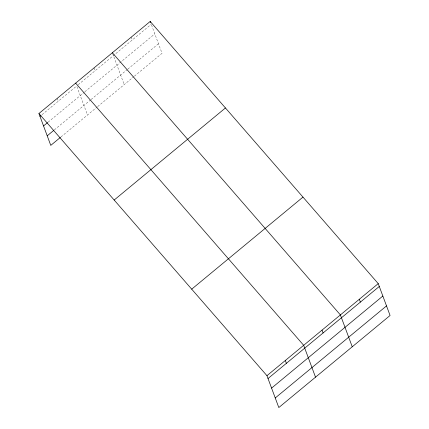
<?xml version="1.0" encoding="UTF-8"?>
<svg xmlns="http://www.w3.org/2000/svg" width="429" height="429" viewBox="0 0 429 429"><rect width="100%" height="100%" fill="white"/><g stroke="black" fill="none" stroke-linecap="round" stroke-linejoin="round"><path stroke-width="0.32" stroke-dasharray="2.15 1.61" d="M42.021 114.672L76.7 85.977M78.228 84.711L151.255 24.292M48.128 122.142L84.341 92.181M84.851 91.758L154.815 33.87M54.349 129.896L90.562 99.936M91.071 99.517L127.295 69.541M127.81 69.117L158.483 43.737M60.972 136.942L97.179 106.982M97.694 106.558L133.928 76.582M134.438 76.158L162.044 53.314L151.475 24.893M131.279 37.103L132.336 39.945M112.575 53.319L124.212 84.615M93.999 67.943L95.061 70.785M76.92 86.578L87.489 114.999M57.282 98.327L58.339 101.169"/><path stroke-width="0.64" d="M38.921 113.519L150.193 21.45L378.228 283.617L390.079 315.481L278.807 407.55L266.956 375.686L38.921 113.519L50.772 145.383L60.462 137.366M39.977 116.361L40.996 115.519M43.538 125.938L47.619 122.56M47.211 135.805L53.84 130.319M114.173 200.032L225.445 107.963M191.704 289.167L302.976 197.104M266.956 375.686L378.228 283.617M268.012 378.528L379.284 286.459M271.573 388.106L382.85 296.037M275.241 397.973L386.518 305.904M112.36 52.751L340.395 314.924L352.247 346.788M75.643 83.135L303.673 345.302L315.524 377.166M359.314 299.27L360.371 302.113M322.034 330.11L323.091 332.958M285.317 360.494L286.374 363.336M150.193 21.45L150.617 22.587"/></g></svg>
